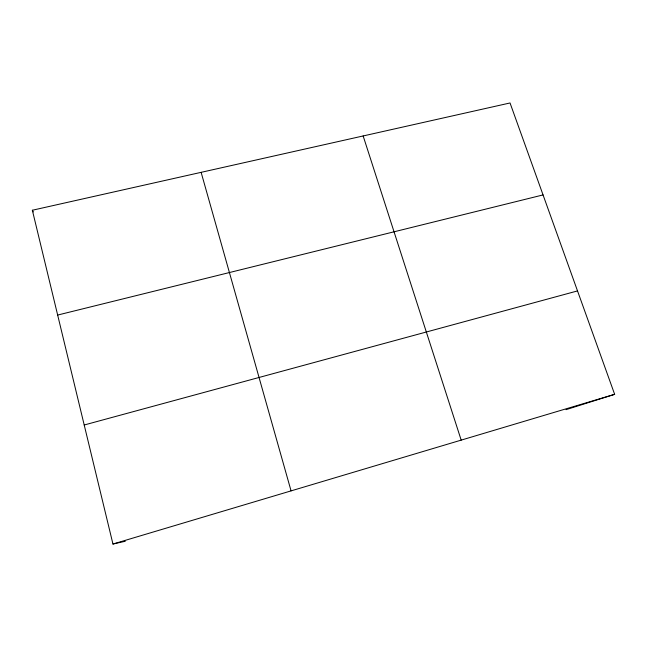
<?xml version="1.0" encoding="UTF-8"?>
<svg xmlns="http://www.w3.org/2000/svg" width="647" height="647" viewBox="0 0 647 647"><rect width="100%" height="100%" fill="white"/><g stroke="black" fill="none" stroke-linecap="round" stroke-linejoin="round"><path stroke-width="0.97" d="M566.004 409.672L614.65 394.33L510.038 102.97L32.35 210.243L112.95 544.03L125.267 541.272M112.95 544.03L614.65 394.33M84.207 424.998L577.52 290.915M57.664 315.057L543.051 194.925M32.35 210.243L33.288 211.925M363.153 135.951L461.182 440.122M201.128 172.345L291.069 490.879"/></g></svg>
